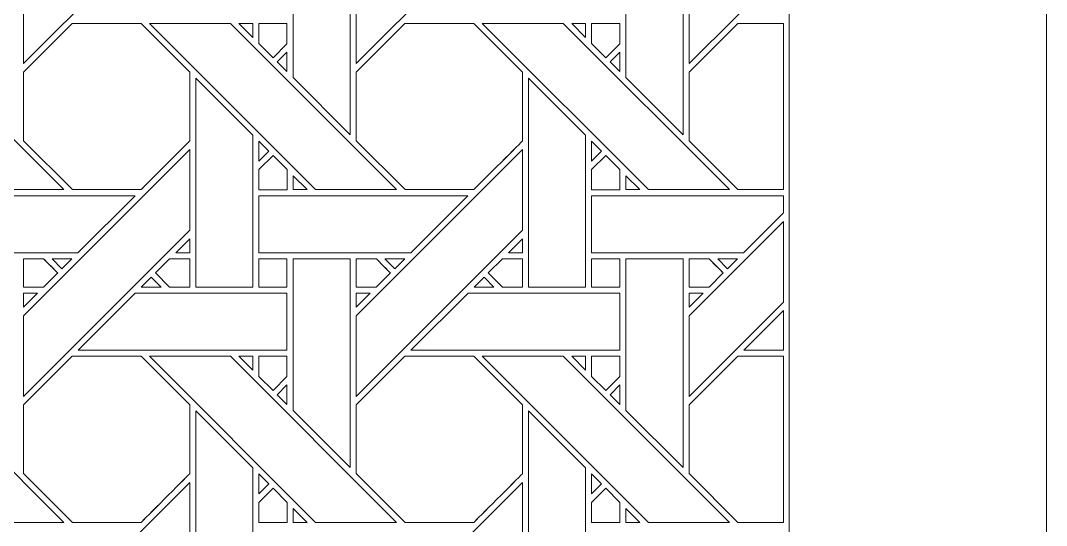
# Model space of a CAD drawing. Header units: inches. Extents: x 6.4 to 18.4, y 3.1 to 15.1.
# Drawn here: x 15.458 to 18.383, y 7.426 to 8.866 of the extents above; entities that cross this region are included whole.
import ezdxf

# ---------------------------------------------------------------- set-up
doc = ezdxf.new("R2010")
doc.units = ezdxf.units.IN
doc.header["$MEASUREMENT"] = 0
doc.layers.add('Design', color=7, linetype='Continuous', lineweight=0)

msp = doc.modelspace()

# ---------------------------------------------------------------- linework, layer by layer
at = {"layer": 'Design'}
for points, knots in [([(18.3821, 15.0948), (18.3821, 15.0948), (6.3829, 15.0948), (6.3829, 15.0948), (6.3829, 15.0948), (6.3829, 3.0948), (6.3829, 3.0948), (6.3829, 3.0948), (18.3829, 3.0948), (18.3829, 3.0948), (18.3829, 3.0948), (18.3829, 15.0948), (18.3829, 15.0948), (18.3829, 15.0948), (18.3821, 15.0948), (18.3821, 15.0948)], [0, 0, 0, 0, 1, 1, 1, 2, 2, 2, 3, 3, 3, 4, 4, 4, 5, 5, 5, 5]), ([(17.6485, 14.3611), (17.6485, 14.3611), (7.1165, 14.3611), (7.1165, 14.3611), (7.1165, 14.3611), (7.1165, 3.8284), (7.1165, 3.8284), (7.1165, 3.8284), (17.6492, 3.8284), (17.6492, 3.8284), (17.6492, 3.8284), (17.6492, 14.3611), (17.6492, 14.3611), (17.6492, 14.3611), (17.6485, 14.3611), (17.6485, 14.3611)], [0, 0, 0, 0, 1, 1, 1, 2, 2, 2, 3, 3, 3, 4, 4, 4, 5, 5, 5, 5]), ([(15.4666, 8.743), (15.4666, 8.743), (15.4666, 8.9731), (15.4666, 8.9731), (15.4666, 8.9731), (15.9403, 9.4467), (15.9403, 9.4467), (15.9403, 9.4467), (15.9403, 9.2166), (15.9403, 9.2166), (15.9403, 9.2166), (15.4666, 8.743), (15.4666, 8.743)], [0, 0, 0, 0, 1, 1, 1, 2, 2, 2, 3, 3, 3, 4, 4, 4, 4]), ([(16.889, 9.2166), (16.889, 9.2166), (16.4153, 8.743), (16.4153, 8.743), (16.4153, 8.743), (16.4153, 8.9731), (16.4153, 8.9731), (16.4153, 8.9731), (16.889, 9.4467), (16.889, 9.4467), (16.889, 9.4467), (16.889, 9.2166), (16.889, 9.2166)], [0, 0, 0, 0, 1, 1, 1, 2, 2, 2, 3, 3, 3, 4, 4, 4, 4]), ([(17.364, 8.743), (17.364, 8.743), (17.364, 8.9731), (17.364, 8.9731), (17.364, 8.9731), (17.6329, 9.2419), (17.6329, 9.2419), (17.6329, 9.2419), (17.6329, 9.0118), (17.6329, 9.0118), (17.6329, 9.0118), (17.364, 8.743), (17.364, 8.743)], [0, 0, 0, 0, 1, 1, 1, 2, 2, 2, 3, 3, 3, 4, 4, 4, 4]), ([(16.2352, 8.703), (16.2352, 8.703), (16.2352, 9.1352), (16.2352, 9.1352), (16.2352, 9.1352), (16.3982, 9.1352), (16.3982, 9.1352), (16.3982, 9.1352), (16.3982, 8.5401), (16.3982, 8.5401), (16.3982, 8.5401), (16.2352, 8.703), (16.2352, 8.703)], [0, 0, 0, 0, 1, 1, 1, 2, 2, 2, 3, 3, 3, 4, 4, 4, 4]), ([(17.3469, 8.5401), (17.3469, 8.5401), (17.184, 8.703), (17.184, 8.703), (17.184, 8.703), (17.184, 9.1352), (17.184, 9.1352), (17.184, 9.1352), (17.3469, 9.1352), (17.3469, 9.1352), (17.3469, 9.1352), (17.3469, 8.5401), (17.3469, 8.5401)], [0, 0, 0, 0, 1, 1, 1, 2, 2, 2, 3, 3, 3, 4, 4, 4, 4]), ([(15.3505, 8.3837), (15.3505, 8.3837), (14.877, 8.8573), (14.877, 8.8573), (14.877, 8.8573), (15.1079, 8.8573), (15.1079, 8.8573), (15.1079, 8.8573), (15.5816, 8.3837), (15.5816, 8.3837), (15.5816, 8.3837), (15.3505, 8.3837), (15.3505, 8.3837)], [0, 0, 0, 0, 1, 1, 1, 2, 2, 2, 3, 3, 3, 4, 4, 4, 4]), ([(15.6053, 8.8573), (15.6053, 8.8573), (15.8015, 8.8573), (15.8015, 8.8573), (15.8015, 8.8573), (15.9403, 8.7186), (15.9403, 8.7186), (15.9403, 8.7186), (15.9403, 8.5224), (15.9403, 8.5224), (15.9225, 8.5044), (15.8105, 8.3927), (15.8016, 8.3837), (15.8016, 8.3837), (15.6058, 8.3837), (15.6058, 8.3837), (15.6058, 8.3837), (15.4666, 8.5229), (15.4666, 8.5229), (15.4666, 8.5229), (15.4666, 8.7186), (15.4666, 8.7186), (15.4666, 8.7186), (15.6053, 8.8573), (15.6053, 8.8573)], [0, 0, 0, 0, 1, 1, 1, 2, 2, 2, 3, 3, 3, 4, 4, 4, 5, 5, 5, 6, 6, 6, 7, 7, 7, 8, 8, 8, 8]), ([(15.9403, 8.5224), (15.9221, 8.5041), (15.8102, 8.3924), (15.8016, 8.3837), (15.8016, 8.3837), (15.6058, 8.3837), (15.6058, 8.3837), (15.6058, 8.3837), (15.4666, 8.5229), (15.4666, 8.5229), (15.4666, 8.5229), (15.4666, 8.7186), (15.4666, 8.7186), (15.4666, 8.7186), (15.6053, 8.8573), (15.6053, 8.8573), (15.6053, 8.8573), (15.8015, 8.8573), (15.8015, 8.8573), (15.8015, 8.8573), (15.9403, 8.7186), (15.9403, 8.7186), (15.9403, 8.7186), (15.9403, 8.5224), (15.9403, 8.5224)], [0, 0, 0, 0, 1, 1, 1, 2, 2, 2, 3, 3, 3, 4, 4, 4, 5, 5, 5, 6, 6, 6, 7, 7, 7, 8, 8, 8, 8]), ([(16.2993, 8.3837), (16.2993, 8.3837), (15.8257, 8.8573), (15.8257, 8.8573), (15.8257, 8.8573), (16.0567, 8.8573), (16.0567, 8.8573), (16.0567, 8.8573), (16.5303, 8.3837), (16.5303, 8.3837), (16.5303, 8.3837), (16.2993, 8.3837), (16.2993, 8.3837)], [0, 0, 0, 0, 1, 1, 1, 2, 2, 2, 3, 3, 3, 4, 4, 4, 4]), ([(16.1202, 8.8573), (16.1202, 8.8573), (16.1202, 8.8175), (16.1202, 8.8175), (16.1202, 8.8175), (16.0808, 8.8573), (16.0808, 8.8573), (16.0808, 8.8573), (16.1202, 8.8573), (16.1202, 8.8573)], [0, 0, 0, 0, 1, 1, 1, 2, 2, 2, 3, 3, 3, 3]), ([(16.2177, 8.8573), (16.2177, 8.8573), (16.2177, 8.7997), (16.2177, 8.7997), (16.2177, 8.7997), (16.1778, 8.7598), (16.1778, 8.7598), (16.1778, 8.7598), (16.1375, 8.8001), (16.1375, 8.8001), (16.1375, 8.8001), (16.1375, 8.8573), (16.1375, 8.8573), (16.1375, 8.8573), (16.2177, 8.8573), (16.2177, 8.8573)], [0, 0, 0, 0, 1, 1, 1, 2, 2, 2, 3, 3, 3, 4, 4, 4, 5, 5, 5, 5]), ([(16.1778, 8.7598), (16.1778, 8.7598), (16.1375, 8.8001), (16.1375, 8.8001), (16.1375, 8.8001), (16.1375, 8.8573), (16.1375, 8.8573), (16.1375, 8.8573), (16.2177, 8.8573), (16.2177, 8.8573), (16.2177, 8.8573), (16.2177, 8.7997), (16.2177, 8.7997), (16.2177, 8.7997), (16.1778, 8.7598), (16.1778, 8.7598)], [0, 0, 0, 0, 1, 1, 1, 2, 2, 2, 3, 3, 3, 4, 4, 4, 5, 5, 5, 5]), ([(16.554, 8.8573), (16.554, 8.8573), (16.7502, 8.8573), (16.7502, 8.8573), (16.7502, 8.8573), (16.889, 8.7186), (16.889, 8.7186), (16.889, 8.7186), (16.889, 8.5224), (16.889, 8.5224), (16.8712, 8.5045), (16.7593, 8.3927), (16.7503, 8.3837), (16.7503, 8.3837), (16.5546, 8.3837), (16.5546, 8.3837), (16.5546, 8.3837), (16.4153, 8.5229), (16.4153, 8.5229), (16.4153, 8.5229), (16.4153, 8.7186), (16.4153, 8.7186), (16.4153, 8.7186), (16.554, 8.8573), (16.554, 8.8573)], [0, 0, 0, 0, 1, 1, 1, 2, 2, 2, 3, 3, 3, 4, 4, 4, 5, 5, 5, 6, 6, 6, 7, 7, 7, 8, 8, 8, 8]), ([(16.889, 8.5224), (16.871, 8.5042), (16.7591, 8.3925), (16.7503, 8.3837), (16.7503, 8.3837), (16.5546, 8.3837), (16.5546, 8.3837), (16.5546, 8.3837), (16.4153, 8.5229), (16.4153, 8.5229), (16.4153, 8.5229), (16.4153, 8.7186), (16.4153, 8.7186), (16.4153, 8.7186), (16.554, 8.8573), (16.554, 8.8573), (16.554, 8.8573), (16.7502, 8.8573), (16.7502, 8.8573), (16.7502, 8.8573), (16.889, 8.7186), (16.889, 8.7186), (16.889, 8.7186), (16.889, 8.5224), (16.889, 8.5224)], [0, 0, 0, 0, 1, 1, 1, 2, 2, 2, 3, 3, 3, 4, 4, 4, 5, 5, 5, 6, 6, 6, 7, 7, 7, 8, 8, 8, 8]), ([(17.248, 8.3837), (17.248, 8.3837), (16.7745, 8.8573), (16.7745, 8.8573), (16.7745, 8.8573), (17.0054, 8.8573), (17.0054, 8.8573), (17.0054, 8.8573), (17.479, 8.3837), (17.479, 8.3837), (17.479, 8.3837), (17.248, 8.3837), (17.248, 8.3837)], [0, 0, 0, 0, 1, 1, 1, 2, 2, 2, 3, 3, 3, 4, 4, 4, 4]), ([(17.069, 8.8573), (17.069, 8.8573), (17.069, 8.8175), (17.069, 8.8175), (17.069, 8.8175), (17.0295, 8.8573), (17.0295, 8.8573), (17.0295, 8.8573), (17.069, 8.8573), (17.069, 8.8573)], [0, 0, 0, 0, 1, 1, 1, 2, 2, 2, 3, 3, 3, 3]), ([(17.1665, 8.8573), (17.1665, 8.8573), (17.1665, 8.7997), (17.1665, 8.7997), (17.1665, 8.7997), (17.1265, 8.7598), (17.1265, 8.7598), (17.1265, 8.7598), (17.0862, 8.8001), (17.0862, 8.8001), (17.0862, 8.8001), (17.0862, 8.8573), (17.0862, 8.8573), (17.0862, 8.8573), (17.1665, 8.8573), (17.1665, 8.8573)], [0, 0, 0, 0, 1, 1, 1, 2, 2, 2, 3, 3, 3, 4, 4, 4, 5, 5, 5, 5]), ([(17.1265, 8.7598), (17.1265, 8.7598), (17.0862, 8.8001), (17.0862, 8.8001), (17.0862, 8.8001), (17.0862, 8.8573), (17.0862, 8.8573), (17.0862, 8.8573), (17.1665, 8.8573), (17.1665, 8.8573), (17.1665, 8.8573), (17.1665, 8.7997), (17.1665, 8.7997), (17.1665, 8.7997), (17.1265, 8.7598), (17.1265, 8.7598)], [0, 0, 0, 0, 1, 1, 1, 2, 2, 2, 3, 3, 3, 4, 4, 4, 5, 5, 5, 5]), ([(17.5028, 8.8573), (17.5028, 8.8573), (17.6329, 8.8573), (17.6329, 8.8573), (17.6329, 8.8573), (17.6329, 8.3837), (17.6329, 8.3837), (17.6329, 8.3837), (17.5033, 8.3837), (17.5033, 8.3837), (17.5033, 8.3837), (17.3641, 8.5229), (17.3641, 8.5229), (17.3641, 8.5229), (17.3641, 8.7186), (17.3641, 8.7186), (17.3641, 8.7186), (17.5028, 8.8573), (17.5028, 8.8573)], [0, 0, 0, 0, 1, 1, 1, 2, 2, 2, 3, 3, 3, 4, 4, 4, 5, 5, 5, 6, 6, 6, 6]), ([(17.6329, 8.3837), (17.6329, 8.3837), (17.5033, 8.3837), (17.5033, 8.3837), (17.5033, 8.3837), (17.3641, 8.5229), (17.3641, 8.5229), (17.3641, 8.5229), (17.3641, 8.7186), (17.3641, 8.7186), (17.3641, 8.7186), (17.5028, 8.8573), (17.5028, 8.8573), (17.5028, 8.8573), (17.6329, 8.8573), (17.6329, 8.8573), (17.6329, 8.8573), (17.6329, 8.3837), (17.6329, 8.3837)], [0, 0, 0, 0, 1, 1, 1, 2, 2, 2, 3, 3, 3, 4, 4, 4, 5, 5, 5, 6, 6, 6, 6]), ([(16.2177, 8.7755), (16.2177, 8.7755), (16.2177, 8.7203), (16.2177, 8.7203), (16.2177, 8.7203), (16.1899, 8.7477), (16.1899, 8.7477), (16.1899, 8.7477), (16.2177, 8.7755), (16.2177, 8.7755)], [0, 0, 0, 0, 1, 1, 1, 2, 2, 2, 3, 3, 3, 3]), ([(17.1664, 8.7755), (17.1664, 8.7755), (17.1664, 8.7203), (17.1664, 8.7203), (17.1664, 8.7203), (17.1387, 8.7477), (17.1387, 8.7477), (17.1387, 8.7477), (17.1664, 8.7755), (17.1664, 8.7755)], [0, 0, 0, 0, 1, 1, 1, 2, 2, 2, 3, 3, 3, 3]), ([(15.9574, 8.1057), (15.9574, 8.1057), (15.9574, 8.7015), (15.9574, 8.7015), (15.9574, 8.7015), (16.1201, 8.5394), (16.1201, 8.5394), (16.1201, 8.5394), (16.1201, 8.1057), (16.1201, 8.1057), (16.1201, 8.1057), (15.9574, 8.1057), (15.9574, 8.1057)], [0, 0, 0, 0, 1, 1, 1, 2, 2, 2, 3, 3, 3, 4, 4, 4, 4]), ([(16.9061, 8.1057), (16.9061, 8.1057), (16.9061, 8.7015), (16.9061, 8.7015), (16.9061, 8.7015), (17.0689, 8.5394), (17.0689, 8.5394), (17.0689, 8.5394), (17.0689, 8.1057), (17.0689, 8.1057), (17.0689, 8.1057), (16.9061, 8.1057), (16.9061, 8.1057)], [0, 0, 0, 0, 1, 1, 1, 2, 2, 2, 3, 3, 3, 4, 4, 4, 4]), ([(16.1374, 8.4651), (16.1374, 8.4651), (16.1374, 8.5219), (16.1374, 8.5219), (16.1374, 8.5219), (16.1656, 8.4933), (16.1656, 8.4933), (16.1656, 8.4933), (16.1374, 8.4651), (16.1374, 8.4651)], [0, 0, 0, 0, 1, 1, 1, 2, 2, 2, 3, 3, 3, 3]), ([(17.0862, 8.4651), (17.0862, 8.4651), (17.0862, 8.5219), (17.0862, 8.5219), (17.0862, 8.5219), (17.1144, 8.4933), (17.1144, 8.4933), (17.1144, 8.4933), (17.0862, 8.4651), (17.0862, 8.4651)], [0, 0, 0, 0, 1, 1, 1, 2, 2, 2, 3, 3, 3, 3]), ([(15.4666, 7.7943), (15.4666, 7.7943), (15.4666, 8.0244), (15.4666, 8.0244), (15.4666, 8.0244), (15.9403, 8.498), (15.9403, 8.498), (15.9403, 8.498), (15.9403, 8.2679), (15.9403, 8.2679), (15.9403, 8.2679), (15.4666, 7.7943), (15.4666, 7.7943)], [0, 0, 0, 0, 1, 1, 1, 2, 2, 2, 3, 3, 3, 4, 4, 4, 4]), ([(16.889, 8.2679), (16.889, 8.2679), (16.4153, 7.7943), (16.4153, 7.7943), (16.4153, 7.7943), (16.4153, 8.0244), (16.4153, 8.0244), (16.4153, 8.0244), (16.889, 8.498), (16.889, 8.498), (16.889, 8.498), (16.889, 8.2679), (16.889, 8.2679)], [0, 0, 0, 0, 1, 1, 1, 2, 2, 2, 3, 3, 3, 4, 4, 4, 4]), ([(16.1375, 8.3834), (16.1375, 8.3834), (16.1375, 8.4407), (16.1375, 8.4407), (16.1375, 8.4407), (16.1778, 8.4811), (16.1778, 8.4811), (16.1778, 8.4811), (16.2181, 8.4407), (16.2181, 8.4407), (16.2181, 8.4407), (16.2181, 8.3834), (16.2181, 8.3834), (16.2181, 8.3834), (16.1375, 8.3834), (16.1375, 8.3834)], [0, 0, 0, 0, 1, 1, 1, 2, 2, 2, 3, 3, 3, 4, 4, 4, 5, 5, 5, 5]), ([(16.1778, 8.4811), (16.1778, 8.4811), (16.2181, 8.4407), (16.2181, 8.4407), (16.2181, 8.4407), (16.2181, 8.3834), (16.2181, 8.3834), (16.2181, 8.3834), (16.1375, 8.3834), (16.1375, 8.3834), (16.1375, 8.3834), (16.1375, 8.4407), (16.1375, 8.4407), (16.1375, 8.4407), (16.1778, 8.4811), (16.1778, 8.4811)], [0, 0, 0, 0, 1, 1, 1, 2, 2, 2, 3, 3, 3, 4, 4, 4, 5, 5, 5, 5]), ([(17.0862, 8.3834), (17.0862, 8.3834), (17.0862, 8.4407), (17.0862, 8.4407), (17.0862, 8.4407), (17.1265, 8.4811), (17.1265, 8.4811), (17.1265, 8.4811), (17.1669, 8.4407), (17.1669, 8.4407), (17.1669, 8.4407), (17.1669, 8.3834), (17.1669, 8.3834), (17.1669, 8.3834), (17.0862, 8.3834), (17.0862, 8.3834)], [0, 0, 0, 0, 1, 1, 1, 2, 2, 2, 3, 3, 3, 4, 4, 4, 5, 5, 5, 5]), ([(17.1265, 8.4811), (17.1265, 8.4811), (17.1669, 8.4407), (17.1669, 8.4407), (17.1669, 8.4407), (17.1669, 8.3834), (17.1669, 8.3834), (17.1669, 8.3834), (17.0862, 8.3834), (17.0862, 8.3834), (17.0862, 8.3834), (17.0862, 8.4407), (17.0862, 8.4407), (17.0862, 8.4407), (17.1265, 8.4811), (17.1265, 8.4811)], [0, 0, 0, 0, 1, 1, 1, 2, 2, 2, 3, 3, 3, 4, 4, 4, 5, 5, 5, 5]), ([(16.2354, 8.3837), (16.2354, 8.3837), (16.2354, 8.4235), (16.2354, 8.4235), (16.2354, 8.4235), (16.2751, 8.3837), (16.2751, 8.3837), (16.2751, 8.3837), (16.2354, 8.3837), (16.2354, 8.3837)], [0, 0, 0, 0, 1, 1, 1, 2, 2, 2, 3, 3, 3, 3]), ([(17.1841, 8.3837), (17.1841, 8.3837), (17.1841, 8.4235), (17.1841, 8.4235), (17.1841, 8.4235), (17.2238, 8.3837), (17.2238, 8.3837), (17.2238, 8.3837), (17.1841, 8.3837), (17.1841, 8.3837)], [0, 0, 0, 0, 1, 1, 1, 2, 2, 2, 3, 3, 3, 3]), ([(15.6217, 8.2037), (15.6217, 8.2037), (15.1887, 8.2037), (15.1887, 8.2037), (15.1887, 8.2037), (15.1887, 8.3664), (15.1887, 8.3664), (15.1887, 8.3664), (15.7844, 8.3664), (15.7844, 8.3664), (15.7844, 8.3664), (15.6217, 8.2037), (15.6217, 8.2037)], [0, 0, 0, 0, 1, 1, 1, 2, 2, 2, 3, 3, 3, 4, 4, 4, 4]), ([(16.5704, 8.2037), (16.5704, 8.2037), (16.1375, 8.2037), (16.1375, 8.2037), (16.1375, 8.2037), (16.1375, 8.3664), (16.1375, 8.3664), (16.1375, 8.3664), (16.7332, 8.3664), (16.7332, 8.3664), (16.7332, 8.3664), (16.5704, 8.2037), (16.5704, 8.2037)], [0, 0, 0, 0, 1, 1, 1, 2, 2, 2, 3, 3, 3, 4, 4, 4, 4]), ([(17.6329, 8.3174), (17.6329, 8.3174), (17.5191, 8.2037), (17.5191, 8.2037), (17.5191, 8.2037), (17.0862, 8.2037), (17.0862, 8.2037), (17.0862, 8.2037), (17.0862, 8.3664), (17.0862, 8.3664), (17.0862, 8.3664), (17.6329, 8.3664), (17.6329, 8.3664), (17.6329, 8.3664), (17.6329, 8.3174), (17.6329, 8.3174)], [0, 0, 0, 0, 1, 1, 1, 2, 2, 2, 3, 3, 3, 4, 4, 4, 5, 5, 5, 5]), ([(17.364, 7.7943), (17.364, 7.7943), (17.364, 8.0244), (17.364, 8.0244), (17.364, 8.0244), (17.6329, 8.2931), (17.6329, 8.2931), (17.6329, 8.2931), (17.6329, 8.0631), (17.6329, 8.0631), (17.6329, 8.0631), (17.364, 7.7943), (17.364, 7.7943)], [0, 0, 0, 0, 1, 1, 1, 2, 2, 2, 3, 3, 3, 4, 4, 4, 4]), ([(15.9403, 8.2435), (15.9403, 8.2435), (15.9403, 8.2038), (15.9403, 8.2038), (15.9403, 8.2038), (15.9005, 8.2038), (15.9005, 8.2038), (15.9005, 8.2038), (15.9403, 8.2435), (15.9403, 8.2435)], [0, 0, 0, 0, 1, 1, 1, 2, 2, 2, 3, 3, 3, 3]), ([(16.889, 8.2435), (16.889, 8.2435), (16.889, 8.2038), (16.889, 8.2038), (16.889, 8.2038), (16.8492, 8.2038), (16.8492, 8.2038), (16.8492, 8.2038), (16.889, 8.2435), (16.889, 8.2435)], [0, 0, 0, 0, 1, 1, 1, 2, 2, 2, 3, 3, 3, 3]), ([(15.5237, 8.1865), (15.5288, 8.1813), (15.5596, 8.1505), (15.564, 8.1461), (15.564, 8.1461), (15.5236, 8.1057), (15.5236, 8.1057), (15.5236, 8.1057), (15.4666, 8.1057), (15.4666, 8.1057), (15.4666, 8.1057), (15.4666, 8.1865), (15.4666, 8.1865), (15.4666, 8.1865), (15.5237, 8.1865), (15.5237, 8.1865)], [0, 0, 0, 0, 1, 1, 1, 2, 2, 2, 3, 3, 3, 4, 4, 4, 5, 5, 5, 5]), ([(15.564, 8.1461), (15.564, 8.1461), (15.5236, 8.1057), (15.5236, 8.1057), (15.5236, 8.1057), (15.4666, 8.1057), (15.4666, 8.1057), (15.4666, 8.1057), (15.4666, 8.1865), (15.4666, 8.1865), (15.4666, 8.1865), (15.5237, 8.1865), (15.5237, 8.1865), (15.5294, 8.1808), (15.564, 8.1461), (15.564, 8.1461)], [0, 0, 0, 0, 1, 1, 1, 2, 2, 2, 3, 3, 3, 4, 4, 4, 5, 5, 5, 5]), ([(15.548, 8.1865), (15.548, 8.1865), (15.6045, 8.1865), (15.6045, 8.1865), (15.6045, 8.1865), (15.5762, 8.1583), (15.5762, 8.1583), (15.5762, 8.1583), (15.548, 8.1865), (15.548, 8.1865)], [0, 0, 0, 0, 1, 1, 1, 2, 2, 2, 3, 3, 3, 3]), ([(15.8832, 8.1057), (15.8832, 8.1057), (15.8428, 8.1461), (15.8428, 8.1461), (15.8428, 8.1461), (15.8832, 8.1865), (15.8832, 8.1865), (15.8832, 8.1865), (15.9403, 8.1865), (15.9403, 8.1865), (15.9403, 8.1865), (15.9403, 8.1057), (15.9403, 8.1057), (15.9403, 8.1057), (15.8832, 8.1057), (15.8832, 8.1057)], [0, 0, 0, 0, 1, 1, 1, 2, 2, 2, 3, 3, 3, 4, 4, 4, 5, 5, 5, 5]), ([(15.9403, 8.1057), (15.9403, 8.1057), (15.8832, 8.1057), (15.8832, 8.1057), (15.8832, 8.1057), (15.8428, 8.1461), (15.8428, 8.1461), (15.8428, 8.1461), (15.8832, 8.1865), (15.8832, 8.1865), (15.8832, 8.1865), (15.9403, 8.1865), (15.9403, 8.1865), (15.9403, 8.1865), (15.9403, 8.1057), (15.9403, 8.1057)], [0, 0, 0, 0, 1, 1, 1, 2, 2, 2, 3, 3, 3, 4, 4, 4, 5, 5, 5, 5]), ([(16.1375, 8.1865), (16.1375, 8.1865), (16.2177, 8.1865), (16.2177, 8.1865), (16.2177, 8.1865), (16.2177, 8.1057), (16.2177, 8.1057), (16.2177, 8.1057), (16.1375, 8.1057), (16.1375, 8.1057), (16.1375, 8.1057), (16.1375, 8.1865), (16.1375, 8.1865)], [0, 0, 0, 0, 1, 1, 1, 2, 2, 2, 3, 3, 3, 4, 4, 4, 4]), ([(16.1375, 8.1057), (16.1375, 8.1057), (16.1375, 8.1865), (16.1375, 8.1865), (16.1375, 8.1865), (16.2177, 8.1865), (16.2177, 8.1865), (16.2177, 8.1865), (16.2177, 8.1057), (16.2177, 8.1057), (16.2177, 8.1057), (16.1375, 8.1057), (16.1375, 8.1057)], [0, 0, 0, 0, 1, 1, 1, 2, 2, 2, 3, 3, 3, 4, 4, 4, 4]), ([(16.2352, 7.7543), (16.2352, 7.7543), (16.2352, 8.1865), (16.2352, 8.1865), (16.2352, 8.1865), (16.3982, 8.1865), (16.3982, 8.1865), (16.3982, 8.1865), (16.3982, 7.5914), (16.3982, 7.5914), (16.3982, 7.5914), (16.2352, 7.7543), (16.2352, 7.7543)], [0, 0, 0, 0, 1, 1, 1, 2, 2, 2, 3, 3, 3, 4, 4, 4, 4]), ([(16.4724, 8.1865), (16.4775, 8.1813), (16.5083, 8.1505), (16.5127, 8.1461), (16.5127, 8.1461), (16.4723, 8.1057), (16.4723, 8.1057), (16.4723, 8.1057), (16.4153, 8.1057), (16.4153, 8.1057), (16.4153, 8.1057), (16.4153, 8.1865), (16.4153, 8.1865), (16.4153, 8.1865), (16.4724, 8.1865), (16.4724, 8.1865)], [0, 0, 0, 0, 1, 1, 1, 2, 2, 2, 3, 3, 3, 4, 4, 4, 5, 5, 5, 5]), ([(16.5127, 8.1461), (16.5127, 8.1461), (16.4723, 8.1057), (16.4723, 8.1057), (16.4723, 8.1057), (16.4153, 8.1057), (16.4153, 8.1057), (16.4153, 8.1057), (16.4153, 8.1865), (16.4153, 8.1865), (16.4153, 8.1865), (16.4724, 8.1865), (16.4724, 8.1865), (16.4777, 8.1812), (16.5085, 8.1503), (16.5127, 8.1461)], [0, 0, 0, 0, 1, 1, 1, 2, 2, 2, 3, 3, 3, 4, 4, 4, 5, 5, 5, 5]), ([(16.4967, 8.1865), (16.4967, 8.1865), (16.5532, 8.1865), (16.5532, 8.1865), (16.5532, 8.1865), (16.5249, 8.1583), (16.5249, 8.1583), (16.5249, 8.1583), (16.4967, 8.1865), (16.4967, 8.1865)], [0, 0, 0, 0, 1, 1, 1, 2, 2, 2, 3, 3, 3, 3]), ([(16.8319, 8.1057), (16.8319, 8.1057), (16.7915, 8.1461), (16.7915, 8.1461), (16.7915, 8.1461), (16.832, 8.1865), (16.832, 8.1865), (16.832, 8.1865), (16.889, 8.1865), (16.889, 8.1865), (16.889, 8.1865), (16.889, 8.1057), (16.889, 8.1057), (16.889, 8.1057), (16.8319, 8.1057), (16.8319, 8.1057)], [0, 0, 0, 0, 1, 1, 1, 2, 2, 2, 3, 3, 3, 4, 4, 4, 5, 5, 5, 5]), ([(16.889, 8.1057), (16.889, 8.1057), (16.8319, 8.1057), (16.8319, 8.1057), (16.8319, 8.1057), (16.7915, 8.1461), (16.7915, 8.1461), (16.7915, 8.1461), (16.832, 8.1865), (16.832, 8.1865), (16.832, 8.1865), (16.889, 8.1865), (16.889, 8.1865), (16.889, 8.1865), (16.889, 8.1057), (16.889, 8.1057)], [0, 0, 0, 0, 1, 1, 1, 2, 2, 2, 3, 3, 3, 4, 4, 4, 5, 5, 5, 5]), ([(17.0862, 8.1057), (17.0862, 8.1057), (17.0862, 8.1865), (17.0862, 8.1865), (17.0862, 8.1865), (17.1665, 8.1865), (17.1665, 8.1865), (17.1665, 8.1865), (17.1665, 8.1057), (17.1665, 8.1057), (17.1665, 8.1057), (17.0862, 8.1057), (17.0862, 8.1057)], [0, 0, 0, 0, 1, 1, 1, 2, 2, 2, 3, 3, 3, 4, 4, 4, 4]), ([(17.0862, 8.1057), (17.0862, 8.1057), (17.0862, 8.1865), (17.0862, 8.1865), (17.0862, 8.1865), (17.1665, 8.1865), (17.1665, 8.1865), (17.1665, 8.1865), (17.1665, 8.1057), (17.1665, 8.1057), (17.1665, 8.1057), (17.0862, 8.1057), (17.0862, 8.1057)], [0, 0, 0, 0, 1, 1, 1, 2, 2, 2, 3, 3, 3, 4, 4, 4, 4]), ([(17.3469, 7.5914), (17.3469, 7.5914), (17.184, 7.7543), (17.184, 7.7543), (17.184, 7.7543), (17.184, 8.1865), (17.184, 8.1865), (17.184, 8.1865), (17.3469, 8.1865), (17.3469, 8.1865), (17.3469, 8.1865), (17.3469, 7.5914), (17.3469, 7.5914)], [0, 0, 0, 0, 1, 1, 1, 2, 2, 2, 3, 3, 3, 4, 4, 4, 4]), ([(17.4211, 8.1865), (17.4263, 8.1813), (17.457, 8.1505), (17.4615, 8.1461), (17.4615, 8.1461), (17.421, 8.1057), (17.421, 8.1057), (17.421, 8.1057), (17.3641, 8.1057), (17.3641, 8.1057), (17.3641, 8.1057), (17.3641, 8.1865), (17.3641, 8.1865), (17.3641, 8.1865), (17.4211, 8.1865), (17.4211, 8.1865)], [0, 0, 0, 0, 1, 1, 1, 2, 2, 2, 3, 3, 3, 4, 4, 4, 5, 5, 5, 5]), ([(17.3641, 8.1057), (17.3641, 8.1057), (17.3641, 8.1865), (17.3641, 8.1865), (17.3641, 8.1865), (17.4211, 8.1865), (17.4211, 8.1865), (17.4211, 8.1865), (17.4615, 8.1461), (17.4615, 8.1461), (17.4615, 8.1461), (17.421, 8.1057), (17.421, 8.1057), (17.421, 8.1057), (17.3641, 8.1057), (17.3641, 8.1057)], [0, 0, 0, 0, 1, 1, 1, 2, 2, 2, 3, 3, 3, 4, 4, 4, 5, 5, 5, 5]), ([(17.4455, 8.1865), (17.4455, 8.1865), (17.5019, 8.1865), (17.5019, 8.1865), (17.5019, 8.1865), (17.4736, 8.1583), (17.4736, 8.1583), (17.4736, 8.1583), (17.4455, 8.1865), (17.4455, 8.1865)], [0, 0, 0, 0, 1, 1, 1, 2, 2, 2, 3, 3, 3, 3]), ([(15.8307, 8.1339), (15.8307, 8.1339), (15.8589, 8.1057), (15.8589, 8.1057), (15.8589, 8.1057), (15.8024, 8.1057), (15.8024, 8.1057), (15.8024, 8.1057), (15.8307, 8.1339), (15.8307, 8.1339)], [0, 0, 0, 0, 1, 1, 1, 2, 2, 2, 3, 3, 3, 3]), ([(16.7794, 8.1339), (16.7794, 8.1339), (16.8076, 8.1057), (16.8076, 8.1057), (16.8076, 8.1057), (16.7511, 8.1057), (16.7511, 8.1057), (16.7511, 8.1057), (16.7794, 8.1339), (16.7794, 8.1339)], [0, 0, 0, 0, 1, 1, 1, 2, 2, 2, 3, 3, 3, 3]), ([(15.5064, 8.0885), (15.5064, 8.0885), (15.4666, 8.0487), (15.4666, 8.0487), (15.4666, 8.0487), (15.4666, 8.0885), (15.4666, 8.0885), (15.4666, 8.0885), (15.5064, 8.0885), (15.5064, 8.0885)], [0, 0, 0, 0, 1, 1, 1, 2, 2, 2, 3, 3, 3, 3]), ([(16.2177, 8.0885), (16.2177, 8.0885), (16.2177, 7.9257), (16.2177, 7.9257), (16.2177, 7.9257), (15.6224, 7.9257), (15.6224, 7.9257), (15.6224, 7.9257), (15.7853, 8.0885), (15.7853, 8.0885), (15.7853, 8.0885), (16.2177, 8.0885), (16.2177, 8.0885)], [0, 0, 0, 0, 1, 1, 1, 2, 2, 2, 3, 3, 3, 4, 4, 4, 4]), ([(16.4551, 8.0885), (16.4551, 8.0885), (16.4153, 8.0487), (16.4153, 8.0487), (16.4153, 8.0487), (16.4153, 8.0885), (16.4153, 8.0885), (16.4153, 8.0885), (16.4551, 8.0885), (16.4551, 8.0885)], [0, 0, 0, 0, 1, 1, 1, 2, 2, 2, 3, 3, 3, 3]), ([(17.1664, 8.0885), (17.1664, 8.0885), (17.1664, 7.9257), (17.1664, 7.9257), (17.1664, 7.9257), (16.5711, 7.9257), (16.5711, 7.9257), (16.5711, 7.9257), (16.734, 8.0885), (16.734, 8.0885), (16.734, 8.0885), (17.1664, 8.0885), (17.1664, 8.0885)], [0, 0, 0, 0, 1, 1, 1, 2, 2, 2, 3, 3, 3, 4, 4, 4, 4]), ([(17.4039, 8.0885), (17.4039, 8.0885), (17.364, 8.0487), (17.364, 8.0487), (17.364, 8.0487), (17.364, 8.0885), (17.364, 8.0885), (17.364, 8.0885), (17.4039, 8.0885), (17.4039, 8.0885)], [0, 0, 0, 0, 1, 1, 1, 2, 2, 2, 3, 3, 3, 3]), ([(17.5199, 7.9257), (17.5199, 7.9257), (17.6329, 8.0387), (17.6329, 8.0387), (17.6329, 8.0387), (17.6329, 7.9257), (17.6329, 7.9257), (17.6329, 7.9257), (17.5199, 7.9257), (17.5199, 7.9257)], [0, 0, 0, 0, 1, 1, 1, 2, 2, 2, 3, 3, 3, 3]), ([(15.3505, 7.435), (15.3505, 7.435), (14.877, 7.9086), (14.877, 7.9086), (14.877, 7.9086), (15.1079, 7.9086), (15.1079, 7.9086), (15.1079, 7.9086), (15.5816, 7.435), (15.5816, 7.435), (15.5816, 7.435), (15.3505, 7.435), (15.3505, 7.435)], [0, 0, 0, 0, 1, 1, 1, 2, 2, 2, 3, 3, 3, 4, 4, 4, 4]), ([(15.6053, 7.9086), (15.6053, 7.9086), (15.8015, 7.9086), (15.8015, 7.9086), (15.8015, 7.9086), (15.9403, 7.7699), (15.9403, 7.7699), (15.9403, 7.7699), (15.9403, 7.5737), (15.9403, 7.5737), (15.9225, 7.5557), (15.8105, 7.444), (15.8016, 7.435), (15.8016, 7.435), (15.6058, 7.435), (15.6058, 7.435), (15.6058, 7.435), (15.4666, 7.5742), (15.4666, 7.5742), (15.4666, 7.5742), (15.4666, 7.7699), (15.4666, 7.7699), (15.4666, 7.7699), (15.6053, 7.9086), (15.6053, 7.9086)], [0, 0, 0, 0, 1, 1, 1, 2, 2, 2, 3, 3, 3, 4, 4, 4, 5, 5, 5, 6, 6, 6, 7, 7, 7, 8, 8, 8, 8]), ([(15.9403, 7.5737), (15.9223, 7.5555), (15.8104, 7.4438), (15.8016, 7.435), (15.8016, 7.435), (15.6058, 7.435), (15.6058, 7.435), (15.6058, 7.435), (15.4666, 7.5742), (15.4666, 7.5742), (15.4666, 7.5742), (15.4666, 7.7699), (15.4666, 7.7699), (15.4666, 7.7699), (15.6053, 7.9086), (15.6053, 7.9086), (15.6053, 7.9086), (15.8015, 7.9086), (15.8015, 7.9086), (15.8015, 7.9086), (15.9403, 7.7699), (15.9403, 7.7699), (15.9403, 7.7699), (15.9403, 7.5737), (15.9403, 7.5737)], [0, 0, 0, 0, 1, 1, 1, 2, 2, 2, 3, 3, 3, 4, 4, 4, 5, 5, 5, 6, 6, 6, 7, 7, 7, 8, 8, 8, 8]), ([(16.2993, 7.435), (16.2993, 7.435), (15.8257, 7.9086), (15.8257, 7.9086), (15.8257, 7.9086), (16.0567, 7.9086), (16.0567, 7.9086), (16.0567, 7.9086), (16.5303, 7.435), (16.5303, 7.435), (16.5303, 7.435), (16.2993, 7.435), (16.2993, 7.435)], [0, 0, 0, 0, 1, 1, 1, 2, 2, 2, 3, 3, 3, 4, 4, 4, 4]), ([(16.1202, 7.9086), (16.1202, 7.9086), (16.1202, 7.8688), (16.1202, 7.8688), (16.1202, 7.8688), (16.0808, 7.9086), (16.0808, 7.9086), (16.0808, 7.9086), (16.1202, 7.9086), (16.1202, 7.9086)], [0, 0, 0, 0, 1, 1, 1, 2, 2, 2, 3, 3, 3, 3]), ([(16.2177, 7.9086), (16.2177, 7.9086), (16.2177, 7.851), (16.2177, 7.851), (16.2177, 7.851), (16.1778, 7.8111), (16.1778, 7.8111), (16.1778, 7.8111), (16.1375, 7.8514), (16.1375, 7.8514), (16.1375, 7.8514), (16.1375, 7.9086), (16.1375, 7.9086), (16.1375, 7.9086), (16.2177, 7.9086), (16.2177, 7.9086)], [0, 0, 0, 0, 1, 1, 1, 2, 2, 2, 3, 3, 3, 4, 4, 4, 5, 5, 5, 5]), ([(16.1778, 7.8111), (16.1778, 7.8111), (16.1375, 7.8514), (16.1375, 7.8514), (16.1375, 7.8514), (16.1375, 7.9086), (16.1375, 7.9086), (16.1375, 7.9086), (16.2177, 7.9086), (16.2177, 7.9086), (16.2177, 7.9086), (16.2177, 7.851), (16.2177, 7.851), (16.2177, 7.851), (16.1778, 7.8111), (16.1778, 7.8111)], [0, 0, 0, 0, 1, 1, 1, 2, 2, 2, 3, 3, 3, 4, 4, 4, 5, 5, 5, 5]), ([(16.554, 7.9086), (16.554, 7.9086), (16.7502, 7.9086), (16.7502, 7.9086), (16.7502, 7.9086), (16.889, 7.7699), (16.889, 7.7699), (16.889, 7.7699), (16.889, 7.5737), (16.889, 7.5737), (16.8712, 7.5557), (16.7593, 7.444), (16.7503, 7.435), (16.7503, 7.435), (16.5546, 7.435), (16.5546, 7.435), (16.5546, 7.435), (16.4153, 7.5742), (16.4153, 7.5742), (16.4153, 7.5742), (16.4153, 7.7699), (16.4153, 7.7699), (16.4153, 7.7699), (16.554, 7.9086), (16.554, 7.9086)], [0, 0, 0, 0, 1, 1, 1, 2, 2, 2, 3, 3, 3, 4, 4, 4, 5, 5, 5, 6, 6, 6, 7, 7, 7, 8, 8, 8, 8]), ([(16.889, 7.5737), (16.8711, 7.5556), (16.7592, 7.4439), (16.7503, 7.435), (16.7503, 7.435), (16.5546, 7.435), (16.5546, 7.435), (16.5546, 7.435), (16.4153, 7.5742), (16.4153, 7.5742), (16.4153, 7.5742), (16.4153, 7.7699), (16.4153, 7.7699), (16.4153, 7.7699), (16.554, 7.9086), (16.554, 7.9086), (16.554, 7.9086), (16.7502, 7.9086), (16.7502, 7.9086), (16.7502, 7.9086), (16.889, 7.7699), (16.889, 7.7699), (16.889, 7.7699), (16.889, 7.5737), (16.889, 7.5737)], [0, 0, 0, 0, 1, 1, 1, 2, 2, 2, 3, 3, 3, 4, 4, 4, 5, 5, 5, 6, 6, 6, 7, 7, 7, 8, 8, 8, 8]), ([(17.248, 7.435), (17.248, 7.435), (16.7745, 7.9086), (16.7745, 7.9086), (16.7745, 7.9086), (17.0054, 7.9086), (17.0054, 7.9086), (17.0054, 7.9086), (17.479, 7.435), (17.479, 7.435), (17.479, 7.435), (17.248, 7.435), (17.248, 7.435)], [0, 0, 0, 0, 1, 1, 1, 2, 2, 2, 3, 3, 3, 4, 4, 4, 4]), ([(17.069, 7.9086), (17.069, 7.9086), (17.069, 7.8688), (17.069, 7.8688), (17.069, 7.8688), (17.0295, 7.9086), (17.0295, 7.9086), (17.0295, 7.9086), (17.069, 7.9086), (17.069, 7.9086)], [0, 0, 0, 0, 1, 1, 1, 2, 2, 2, 3, 3, 3, 3]), ([(17.1665, 7.9086), (17.1665, 7.9086), (17.1665, 7.851), (17.1665, 7.851), (17.1665, 7.851), (17.1265, 7.8111), (17.1265, 7.8111), (17.1265, 7.8111), (17.0862, 7.8514), (17.0862, 7.8514), (17.0862, 7.8514), (17.0862, 7.9086), (17.0862, 7.9086), (17.0862, 7.9086), (17.1665, 7.9086), (17.1665, 7.9086)], [0, 0, 0, 0, 1, 1, 1, 2, 2, 2, 3, 3, 3, 4, 4, 4, 5, 5, 5, 5]), ([(17.1265, 7.8111), (17.1265, 7.8111), (17.0862, 7.8514), (17.0862, 7.8514), (17.0862, 7.8514), (17.0862, 7.9086), (17.0862, 7.9086), (17.0862, 7.9086), (17.1665, 7.9086), (17.1665, 7.9086), (17.1665, 7.9086), (17.1665, 7.851), (17.1665, 7.851), (17.1665, 7.851), (17.1265, 7.8111), (17.1265, 7.8111)], [0, 0, 0, 0, 1, 1, 1, 2, 2, 2, 3, 3, 3, 4, 4, 4, 5, 5, 5, 5]), ([(17.5028, 7.9086), (17.5028, 7.9086), (17.6329, 7.9086), (17.6329, 7.9086), (17.6329, 7.9086), (17.6329, 7.435), (17.6329, 7.435), (17.6329, 7.435), (17.5033, 7.435), (17.5033, 7.435), (17.5033, 7.435), (17.3641, 7.5742), (17.3641, 7.5742), (17.3641, 7.5742), (17.3641, 7.7699), (17.3641, 7.7699), (17.3641, 7.7699), (17.5028, 7.9086), (17.5028, 7.9086)], [0, 0, 0, 0, 1, 1, 1, 2, 2, 2, 3, 3, 3, 4, 4, 4, 5, 5, 5, 6, 6, 6, 6]), ([(17.6329, 7.435), (17.6329, 7.435), (17.5033, 7.435), (17.5033, 7.435), (17.5033, 7.435), (17.3641, 7.5742), (17.3641, 7.5742), (17.3641, 7.5742), (17.3641, 7.7699), (17.3641, 7.7699), (17.3641, 7.7699), (17.5028, 7.9086), (17.5028, 7.9086), (17.5028, 7.9086), (17.6329, 7.9086), (17.6329, 7.9086), (17.6329, 7.9086), (17.6329, 7.435), (17.6329, 7.435)], [0, 0, 0, 0, 1, 1, 1, 2, 2, 2, 3, 3, 3, 4, 4, 4, 5, 5, 5, 6, 6, 6, 6]), ([(16.2177, 7.8268), (16.2177, 7.8268), (16.2177, 7.7716), (16.2177, 7.7716), (16.2177, 7.7716), (16.1899, 7.799), (16.1899, 7.799), (16.1899, 7.799), (16.2177, 7.8268), (16.2177, 7.8268)], [0, 0, 0, 0, 1, 1, 1, 2, 2, 2, 3, 3, 3, 3]), ([(17.1664, 7.8268), (17.1664, 7.8268), (17.1664, 7.7716), (17.1664, 7.7716), (17.1664, 7.7716), (17.1387, 7.799), (17.1387, 7.799), (17.1387, 7.799), (17.1664, 7.8268), (17.1664, 7.8268)], [0, 0, 0, 0, 1, 1, 1, 2, 2, 2, 3, 3, 3, 3]), ([(15.9574, 7.157), (15.9574, 7.157), (15.9574, 7.7528), (15.9574, 7.7528), (15.9574, 7.7528), (16.1201, 7.5906), (16.1201, 7.5906), (16.1201, 7.5906), (16.1201, 7.157), (16.1201, 7.157), (16.1201, 7.157), (15.9574, 7.157), (15.9574, 7.157)], [0, 0, 0, 0, 1, 1, 1, 2, 2, 2, 3, 3, 3, 4, 4, 4, 4]), ([(16.9061, 7.157), (16.9061, 7.157), (16.9061, 7.7528), (16.9061, 7.7528), (16.9061, 7.7528), (17.0689, 7.5906), (17.0689, 7.5906), (17.0689, 7.5906), (17.0689, 7.157), (17.0689, 7.157), (17.0689, 7.157), (16.9061, 7.157), (16.9061, 7.157)], [0, 0, 0, 0, 1, 1, 1, 2, 2, 2, 3, 3, 3, 4, 4, 4, 4]), ([(15.4666, 6.8455), (15.4666, 6.8455), (15.4666, 7.0756), (15.4666, 7.0756), (15.4666, 7.0756), (15.9403, 7.5492), (15.9403, 7.5492), (15.9403, 7.5492), (15.9403, 7.3192), (15.9403, 7.3192), (15.9403, 7.3192), (15.4666, 6.8455), (15.4666, 6.8455)], [0, 0, 0, 0, 1, 1, 1, 2, 2, 2, 3, 3, 3, 4, 4, 4, 4]), ([(16.1374, 7.5164), (16.1374, 7.5164), (16.1374, 7.5732), (16.1374, 7.5732), (16.1374, 7.5732), (16.1656, 7.5446), (16.1656, 7.5446), (16.1656, 7.5446), (16.1374, 7.5164), (16.1374, 7.5164)], [0, 0, 0, 0, 1, 1, 1, 2, 2, 2, 3, 3, 3, 3]), ([(16.889, 7.3192), (16.889, 7.3192), (16.4153, 6.8455), (16.4153, 6.8455), (16.4153, 6.8455), (16.4153, 7.0756), (16.4153, 7.0756), (16.4153, 7.0756), (16.889, 7.5492), (16.889, 7.5492), (16.889, 7.5492), (16.889, 7.3192), (16.889, 7.3192)], [0, 0, 0, 0, 1, 1, 1, 2, 2, 2, 3, 3, 3, 4, 4, 4, 4]), ([(17.0862, 7.5164), (17.0862, 7.5164), (17.0862, 7.5732), (17.0862, 7.5732), (17.0862, 7.5732), (17.1144, 7.5446), (17.1144, 7.5446), (17.1144, 7.5446), (17.0862, 7.5164), (17.0862, 7.5164)], [0, 0, 0, 0, 1, 1, 1, 2, 2, 2, 3, 3, 3, 3]), ([(16.1375, 7.4347), (16.1375, 7.4347), (16.1375, 7.492), (16.1375, 7.492), (16.1375, 7.492), (16.1778, 7.5323), (16.1778, 7.5323), (16.1778, 7.5323), (16.2181, 7.492), (16.2181, 7.492), (16.2181, 7.492), (16.2181, 7.4347), (16.2181, 7.4347), (16.2181, 7.4347), (16.1375, 7.4347), (16.1375, 7.4347)], [0, 0, 0, 0, 1, 1, 1, 2, 2, 2, 3, 3, 3, 4, 4, 4, 5, 5, 5, 5]), ([(16.1778, 7.5323), (16.1778, 7.5323), (16.2181, 7.492), (16.2181, 7.492), (16.2181, 7.492), (16.2181, 7.4347), (16.2181, 7.4347), (16.2181, 7.4347), (16.1375, 7.4347), (16.1375, 7.4347), (16.1375, 7.4347), (16.1375, 7.492), (16.1375, 7.492), (16.1375, 7.492), (16.1778, 7.5323), (16.1778, 7.5323)], [0, 0, 0, 0, 1, 1, 1, 2, 2, 2, 3, 3, 3, 4, 4, 4, 5, 5, 5, 5]), ([(17.0862, 7.4347), (17.0862, 7.4347), (17.0862, 7.492), (17.0862, 7.492), (17.0862, 7.492), (17.1265, 7.5323), (17.1265, 7.5323), (17.1265, 7.5323), (17.1669, 7.492), (17.1669, 7.492), (17.1669, 7.492), (17.1669, 7.4347), (17.1669, 7.4347), (17.1669, 7.4347), (17.0862, 7.4347), (17.0862, 7.4347)], [0, 0, 0, 0, 1, 1, 1, 2, 2, 2, 3, 3, 3, 4, 4, 4, 5, 5, 5, 5]), ([(17.1265, 7.5323), (17.1265, 7.5323), (17.1669, 7.492), (17.1669, 7.492), (17.1669, 7.492), (17.1669, 7.4347), (17.1669, 7.4347), (17.1669, 7.4347), (17.0862, 7.4347), (17.0862, 7.4347), (17.0862, 7.4347), (17.0862, 7.492), (17.0862, 7.492), (17.0862, 7.492), (17.1265, 7.5323), (17.1265, 7.5323)], [0, 0, 0, 0, 1, 1, 1, 2, 2, 2, 3, 3, 3, 4, 4, 4, 5, 5, 5, 5]), ([(16.2354, 7.4349), (16.2354, 7.4349), (16.2354, 7.4747), (16.2354, 7.4747), (16.2354, 7.4747), (16.2751, 7.4349), (16.2751, 7.4349), (16.2751, 7.4349), (16.2354, 7.4349), (16.2354, 7.4349)], [0, 0, 0, 0, 1, 1, 1, 2, 2, 2, 3, 3, 3, 3]), ([(17.1841, 7.4349), (17.1841, 7.4349), (17.1841, 7.4747), (17.1841, 7.4747), (17.1841, 7.4747), (17.2238, 7.4349), (17.2238, 7.4349), (17.2238, 7.4349), (17.1841, 7.4349), (17.1841, 7.4349)], [0, 0, 0, 0, 1, 1, 1, 2, 2, 2, 3, 3, 3, 3])]:
    msp.add_open_spline(points, degree=3, knots=knots, dxfattribs=at)

doc.saveas('drawing.dxf')
